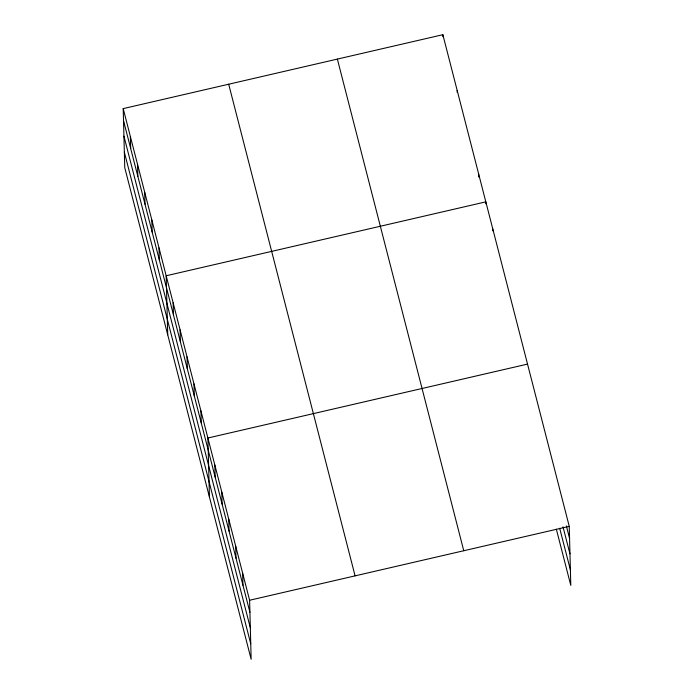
<?xml version="1.0" encoding="UTF-8"?>
<svg xmlns="http://www.w3.org/2000/svg" width="694" height="694" viewBox="0 0 694 694"><rect width="100%" height="100%" fill="white"/><g stroke="black" fill="none" stroke-linecap="round" stroke-linejoin="round"><path stroke-width="1.04" d="M123.202 108.611L249.606 600.249L251.15 659.3L124.755 167.653L123.202 108.611L442.85 34.7L569.245 526.347L570.798 585.389L556.354 529.227M527.535 364.098L207.896 438.009L209.441 497.06M249.606 600.249L569.245 526.347M566.356 525.905L569.566 538.388M563.016 526.859L569.974 553.899M559.694 528.281L570.39 569.878M337.371 59.094L463.766 550.732M228.69 84.217L355.085 575.864M123.523 120.652L249.918 612.299M123.931 136.163L250.326 627.81M124.347 152.142L250.742 643.789M492.775 228.899L492.827 230.902M485.878 203.863L485.826 201.859L166.178 275.77L167.731 334.812M478.66 173.994L478.739 177.013M457.173 90.42L457.225 92.423M442.85 34.7L442.902 36.704M242.648 573.209L242.969 585.259M235.7 546.169L236.012 558.21M228.751 519.129L229.063 531.17M221.794 492.089L222.115 504.13M214.845 465.049L215.157 477.09M200.939 410.969L201.26 423.01M193.99 383.929L194.303 395.97M187.033 356.889L187.354 368.93M180.084 329.85L180.397 341.89M173.136 302.81L173.448 314.85M159.021 247.905L159.334 259.955M151.856 220.05L152.168 232.091M144.69 192.186L145.011 204.236M137.533 164.331L137.846 176.371M130.368 136.466L130.68 148.516"/></g></svg>
